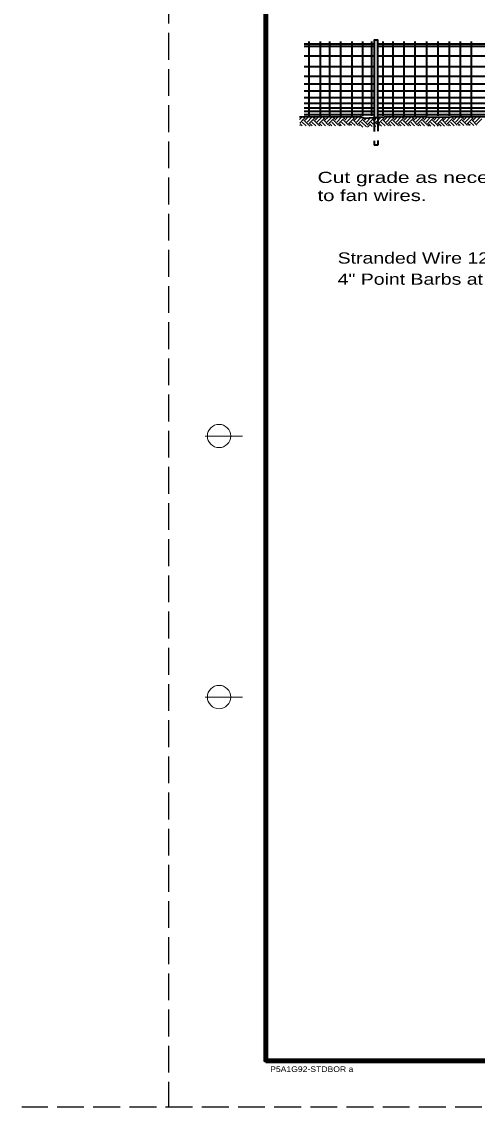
# Model space of a CAD drawing. Extents: x 35.7 to 71, y 36.4 to 58.4.
# Drawn here: x 35.68 to 40.57, y 36.43 to 48.07 of the extents above; entities that cross this region are included whole.
import ezdxf

# ---------------------------------------------------------------- set-up
doc = ezdxf.new("R2010")
doc.units = 0
doc.header["$LTSCALE"] = 0.048
doc.header["$PDMODE"] = 32
doc.header["$PDSIZE"] = 0.024
doc.linetypes.add('LONG_DASHED', pattern=[7.5, 6, -1.5])
doc.linetypes.add('MEDIUM_DASHED', pattern=[4.5, 3, -1.5])
for name, color, linetype, lineweight in [('1', 7, 'Continuous', 35), ('2', 7, 'MEDIUM_DASHED', 35), ('3', 7, 'Continuous', 13), ('4', 7, 'Continuous', 35)]:
    doc.layers.add(name, color=color, linetype=linetype, lineweight=lineweight)

msp = doc.modelspace()

# ---------------------------------------------------------------- linework, layer by layer
at = {"layer": '1', "linetype": 'LONG_DASHED', "lineweight": 25}
for p, q in [((37.25408, 58.42875), (37.25408, 36.42875)), ((70.87908, 36.42875), (35.67908, 36.42875))]:
    msp.add_line(p, q, dxfattribs=at)
at = {"layer": '1', "lineweight": 158}
msp.add_line((38.29575, 57.92875), (38.29575, 36.92875), dxfattribs=at)
at = {"layer": '1'}
for p, q in [((38.76275, 47.06342), (38.76275, 47.86142)), ((38.88233, 47.06342), (38.88233, 47.86142)), ((38.98317, 47.06342), (38.98317, 47.86142)), ((39.10275, 47.06342), (39.10275, 47.86142)), ((39.22467, 47.06342), (39.22467, 47.86142)), ((39.33958, 47.06342), (39.33958, 47.86142)), ((39.43567, 47.06342), (39.43567, 47.86142)), ((39.55758, 47.06342), (39.55758, 47.86142)), ((39.66308, 47.06342), (39.66308, 47.86142)), ((39.78267, 47.06342), (39.78267, 47.86142)), ((39.89808, 47.06342), (39.89808, 47.86142)), ((40.02308, 47.06342), (40.02308, 47.86142)), ((40.14483, 47.06342), (40.14483, 47.86142)), ((40.26658, 47.06342), (40.26658, 47.86142)), ((40.38517, 47.06342), (40.38517, 47.86142)), ((40.50375, 47.06342), (40.50375, 47.86142)), ((38.70908, 47.83575), (39.45958, 47.83575)), ((38.70908, 47.81117), (39.45958, 47.81117)), ((39.112, 47.82717), (39.09225, 47.8455)), ((39.09392, 47.82833), (39.112, 47.84208)), ((39.498, 47.83575), (41.49142, 47.83575)), ((39.498, 47.81117), (41.49142, 47.81117)), ((38.70908, 47.70783), (39.45958, 47.70783)), ((39.498, 47.70783), (41.49142, 47.70783)), ((38.70908, 47.59225), (39.45958, 47.59225)), ((39.498, 47.59225), (41.49142, 47.59225)), ((38.70908, 47.48892), (39.45958, 47.48892)), ((38.70908, 47.40775), (39.45958, 47.40775)), ((39.498, 47.48892), (41.49142, 47.48892)), ((39.498, 47.40775), (41.49142, 47.40775)), ((38.70908, 47.3315), (39.45958, 47.3315)), ((39.498, 47.3315), (41.49142, 47.3315)), ((38.70908, 47.26017), (39.45958, 47.26017)), ((38.70908, 47.19867), (39.45958, 47.19867)), ((39.498, 47.26017), (41.49142, 47.26017)), ((39.498, 47.19867), (41.49142, 47.19867)), ((38.70908, 47.1495), (39.45958, 47.1495)), ((38.70908, 47.11258), (39.45958, 47.11258)), ((38.70908, 47.07817), (39.45958, 47.07817)), ((39.498, 47.1495), (41.49142, 47.1495)), ((39.498, 47.11258), (41.49142, 47.11258)), ((39.498, 47.07817), (41.49142, 47.07817)), ((40.03217, 47.07142), (40.01483, 47.08417))]:
    msp.add_line(p, q, dxfattribs=at)
at = {"layer": '1', "lineweight": 13}
for p, q in [((38.772, 47.82717), (38.75233, 47.8455)), ((38.75392, 47.82833), (38.772, 47.84208)), ((38.89158, 47.82717), (38.87192, 47.8455)), ((38.8735, 47.82833), (38.89158, 47.84208)), ((38.99242, 47.82717), (38.97267, 47.8455)), ((38.97433, 47.82833), (38.99242, 47.84208)), ((39.23392, 47.82717), (39.21425, 47.8455)), ((39.21583, 47.82833), (39.23392, 47.84208)), ((39.34883, 47.82717), (39.32908, 47.8455)), ((39.33075, 47.82833), (39.34883, 47.84208)), ((39.44492, 47.82717), (39.42525, 47.8455)), ((39.42683, 47.82833), (39.44492, 47.84208)), ((39.56683, 47.82717), (39.54717, 47.8455)), ((39.54883, 47.82833), (39.56683, 47.84208)), ((39.67233, 47.82717), (39.65267, 47.8455)), ((39.65433, 47.82833), (39.67233, 47.84208)), ((39.79192, 47.82717), (39.77225, 47.8455)), ((39.77392, 47.82833), (39.79192, 47.84208)), ((39.90733, 47.82717), (39.88758, 47.8455)), ((39.88925, 47.82833), (39.90733, 47.84208)), ((40.03225, 47.82717), (40.01258, 47.8455)), ((40.01425, 47.82833), (40.03225, 47.84208)), ((40.15408, 47.82717), (40.13433, 47.8455)), ((40.136, 47.82833), (40.15408, 47.84208)), ((40.27583, 47.82717), (40.25617, 47.8455)), ((40.25775, 47.82833), (40.27583, 47.84208)), ((40.39442, 47.82717), (40.37467, 47.8455)), ((40.37633, 47.82833), (40.39442, 47.84208)), ((40.513, 47.82717), (40.49325, 47.8455)), ((40.49492, 47.82833), (40.513, 47.84208)), ((38.75392, 47.066), (38.77, 47.08483)), ((38.77125, 47.07142), (38.75392, 47.08417)), ((38.8735, 47.066), (38.88958, 47.08483)), ((38.89083, 47.07142), (38.8735, 47.08417)), ((38.97433, 47.066), (38.99033, 47.08483)), ((38.99167, 47.07142), (38.97433, 47.08417)), ((39.09392, 47.066), (39.10992, 47.08483)), ((39.11125, 47.07142), (39.09392, 47.08417)), ((39.21583, 47.066), (39.23192, 47.08483)), ((39.23317, 47.07142), (39.21583, 47.08417)), ((39.33075, 47.066), (39.34675, 47.08483)), ((39.34808, 47.07142), (39.33075, 47.08417)), ((39.42692, 47.066), (39.44292, 47.08483)), ((39.44417, 47.07142), (39.42692, 47.08417)), ((39.54942, 47.066), (39.56542, 47.08483)), ((39.56675, 47.07142), (39.54942, 47.08417)), ((39.65492, 47.066), (39.67092, 47.08483)), ((39.67225, 47.07142), (39.65492, 47.08417)), ((39.7745, 47.066), (39.7905, 47.08483)), ((39.79183, 47.07142), (39.7745, 47.08417)), ((39.88992, 47.066), (39.90592, 47.08483)), ((39.90717, 47.07142), (39.88992, 47.08417)), ((40.01483, 47.066), (40.03092, 47.08483)), ((40.13667, 47.066), (40.15267, 47.08483)), ((40.15392, 47.07142), (40.13667, 47.08417)), ((40.25842, 47.066), (40.27442, 47.08483)), ((40.27575, 47.07142), (40.25842, 47.08417)), ((40.377, 47.066), (40.393, 47.08483)), ((40.39425, 47.07142), (40.377, 47.08417)), ((40.49558, 47.066), (40.51158, 47.08483)), ((40.51283, 47.07142), (40.49558, 47.08417)), ((38.04575, 43.62875), (37.64575, 43.62875)), ((38.04575, 40.82875), (37.64575, 40.82875))]:
    msp.add_line(p, q, dxfattribs=at)
at = {"layer": '1', "lineweight": 25}
for p, q in [((38.66017, 47.02358), (38.68358, 47.047)), ((38.71925, 47.02958), (38.70167, 47.04717)), ((38.71925, 47.01633), (38.75042, 47.04758)), ((38.73908, 46.9965), (38.7905, 47.04792)), ((38.82533, 47.02958), (38.80692, 47.048)), ((38.82533, 47.01633), (38.85733, 47.04842)), ((38.84517, 46.9965), (38.8975, 47.04875)), ((38.93133, 47.02958), (38.91208, 47.04892)), ((38.93133, 47.01633), (38.96433, 47.04933)), ((38.95125, 46.9965), (39.00425, 47.0495)), ((39.03742, 47.02958), (39.01733, 47.04975)), ((39.03742, 47.01633), (39.07125, 47.05017)), ((39.05733, 47.0495), (39.05675, 47.05008)), ((39.05733, 46.9965), (39.11033, 47.0495)), ((39.1435, 47.02958), (39.1225, 47.05058)), ((39.1435, 47.01633), (39.17817, 47.05108)), ((39.16342, 47.0495), (39.16192, 47.05092)), ((39.16342, 46.9965), (39.21642, 47.0495)), ((39.24958, 47.02958), (39.22767, 47.0515)), ((39.24958, 47.01633), (39.28517, 47.05192)), ((39.26942, 47.0495), (39.26717, 47.05183)), ((39.26942, 46.9965), (39.3205, 47.0475)), ((39.46167, 47.02958), (39.45008, 47.04117)), ((39.46167, 47.01633), (39.4885, 47.04317)), ((39.48158, 46.9965), (39.53025, 47.04517)), ((39.56775, 47.02958), (39.55125, 47.04617)), ((39.56775, 47.01633), (39.59858, 47.04717)), ((39.58767, 46.9965), (39.63875, 47.04758)), ((39.67383, 47.02958), (39.65567, 47.04775)), ((39.67383, 47.01633), (39.70575, 47.04833)), ((39.69367, 46.9965), (39.746, 47.04875)), ((39.77992, 47.02958), (39.76058, 47.04892)), ((39.77992, 47.01633), (39.813, 47.04942)), ((39.79975, 46.9965), (39.85283, 47.0495)), ((39.88592, 47.02958), (39.86558, 47.05)), ((39.88592, 47.01633), (39.91942, 47.04983)), ((39.90583, 47.0495), (39.90517, 47.05017)), ((39.90583, 46.9965), (39.95817, 47.04883)), ((39.992, 47.02958), (39.97317, 47.04842)), ((39.992, 47.01633), (40.02283, 47.04717)), ((40.01192, 46.9965), (40.06158, 47.04617)), ((40.09808, 47.02958), (40.08208, 47.04567)), ((40.09808, 47.01633), (40.12625, 47.0445)), ((40.118, 46.9965), (40.16525, 47.04375)), ((40.20417, 47.02958), (40.189, 47.04475)), ((40.20417, 47.01633), (40.2345, 47.04675)), ((40.224, 46.9965), (40.27608, 47.0485)), ((40.31025, 47.02958), (40.29075, 47.04908)), ((40.31025, 47.01633), (40.34533, 47.05142)), ((40.33008, 47.0495), (40.32883, 47.05075)), ((40.33008, 46.9965), (40.38317, 47.0495)), ((40.41625, 47.02958), (40.39242, 47.05342)), ((40.41625, 47.01633), (40.45242, 47.0525)), ((40.43617, 47.0495), (40.43275, 47.05292)), ((40.43617, 46.9965), (40.48917, 47.0495)), ((40.52233, 47.02958), (40.5005, 47.0515)), ((40.52233, 47.01633), (40.55625, 47.05025)), ((40.54225, 47.0495), (40.54117, 47.05058)), ((40.54225, 47.0495), (40.54117, 47.05058)), ((40.54225, 46.9965), (40.59517, 47.04942)), ((38.6605, 46.98417), (38.706, 47.02958)), ((38.66075, 46.95783), (38.66617, 46.96333)), ((38.68892, 46.95383), (38.66617, 46.97658)), ((38.72842, 46.95417), (38.68608, 46.9965)), ((38.759, 46.96333), (38.706, 47.01633)), ((38.759, 46.97658), (38.812, 47.02958)), ((38.76333, 46.95442), (38.77225, 46.96333)), ((38.79417, 46.95467), (38.77225, 46.97658)), ((38.83358, 46.955), (38.79217, 46.9965)), ((38.86508, 46.96333), (38.812, 47.01633)), ((38.86508, 46.97658), (38.91808, 47.02958)), ((38.87033, 46.95533), (38.87833, 46.96333)), ((38.89933, 46.95558), (38.87833, 46.97658)), ((38.93883, 46.95592), (38.89825, 46.9965)), ((38.97117, 46.96333), (38.91808, 47.01633)), ((38.97117, 46.97658), (39.02417, 47.02958)), ((38.97725, 46.95617), (38.98442, 46.96333)), ((39.00458, 46.95642), (38.98442, 46.97658)), ((39.044, 46.95675), (39.00425, 46.9965)), ((39.07717, 46.96333), (39.02417, 47.01633)), ((39.07717, 46.97658), (39.13025, 47.02958)), ((39.08425, 46.95708), (39.09042, 46.96333)), ((39.10975, 46.95725), (39.09042, 46.97658)), ((39.14917, 46.95758), (39.11033, 46.9965)), ((39.18325, 46.96333), (39.13025, 47.01633)), ((39.18325, 46.97658), (39.23633, 47.02958)), ((39.19117, 46.95792), (39.1965, 46.96333)), ((39.21492, 46.95817), (39.1965, 46.97658)), ((39.25442, 46.9585), (39.21642, 46.9965)), ((39.28933, 46.96333), (39.23633, 47.01633)), ((39.28933, 46.97658), (39.34233, 47.02958)), ((39.29617, 46.95692), (39.30258, 46.96333)), ((39.33867, 46.9405), (39.30258, 46.97658)), ((39.3755, 46.94342), (39.3225, 46.9965)), ((39.39542, 46.96333), (39.34233, 47.01633)), ((39.35558, 47.02958), (39.34867, 47.03658)), ((39.35558, 47.01633), (39.37417, 47.03492)), ((39.3755, 46.9965), (39.4175, 47.0385)), ((39.38783, 46.9425), (39.40867, 46.96333)), ((39.39542, 46.97658), (39.44842, 47.02958)), ((39.4385, 46.94667), (39.40867, 46.97658)), ((39.47583, 46.94925), (39.42858, 46.9965)), ((39.5015, 46.96333), (39.44842, 47.01633)), ((39.5015, 46.97658), (39.5545, 47.02958)), ((39.50183, 46.95042), (39.51475, 46.96333)), ((39.53908, 46.95225), (39.51475, 46.97658)), ((39.57733, 46.95375), (39.53458, 46.9965)), ((39.6075, 46.96333), (39.5545, 47.01633)), ((39.6075, 46.97658), (39.66058, 47.02958)), ((39.6115, 46.95408), (39.62075, 46.96333)), ((39.643, 46.95442), (39.62075, 46.97658)), ((39.68233, 46.95483), (39.64067, 46.9965)), ((39.71358, 46.96333), (39.66058, 47.01633)), ((39.71358, 46.97658), (39.76667, 47.02958)), ((39.71875, 46.95525), (39.72683, 46.96333)), ((39.74792, 46.9555), (39.72683, 46.97658)), ((39.78725, 46.95592), (39.74675, 46.9965)), ((39.81967, 46.96333), (39.76667, 47.01633)), ((39.81967, 46.97658), (39.87267, 47.02958)), ((39.826, 46.95633), (39.83292, 46.96333)), ((39.85283, 46.95667), (39.83292, 46.97658)), ((39.89217, 46.95708), (39.85283, 46.9965)), ((39.92575, 46.96333), (39.87267, 47.01633)), ((39.92575, 46.97658), (39.97875, 47.02958)), ((39.93192, 46.95625), (39.939, 46.96333)), ((39.96, 46.9555), (39.939, 46.97658)), ((40.00083, 46.9545), (39.95883, 46.9965)), ((40.03183, 46.96333), (39.97875, 47.01633)), ((40.03183, 46.97658), (40.08483, 47.02958)), ((40.03533, 46.95358), (40.04508, 46.96333)), ((40.06892, 46.95275), (40.04508, 46.97658)), ((40.10975, 46.95167), (40.06492, 46.9965)), ((40.13783, 46.96333), (40.08483, 47.01633)), ((40.13783, 46.97658), (40.19092, 47.02958)), ((40.13875, 46.95092), (40.15108, 46.96333)), ((40.17675, 46.951), (40.15108, 46.97658)), ((40.21492, 46.95258), (40.171, 46.9965)), ((40.24392, 46.96333), (40.19092, 47.01633)), ((40.24392, 46.97658), (40.297, 47.02958)), ((40.24783, 46.954), (40.25717, 46.96333)), ((40.2785, 46.95533), (40.25717, 46.97658)), ((40.31658, 46.95692), (40.27708, 46.9965)), ((40.35, 46.96333), (40.297, 47.01633)), ((40.35, 46.97658), (40.403, 47.02958)), ((40.35867, 46.95867), (40.36325, 46.96333)), ((40.38017, 46.95958), (40.36325, 46.97658)), ((40.41958, 46.96), (40.38317, 46.9965)), ((40.45608, 46.96333), (40.403, 47.01633)), ((40.45608, 46.97658), (40.50908, 47.02958)), ((40.465, 46.959), (40.46933, 46.96333)), ((40.48733, 46.9585), (40.46933, 46.97658)), ((40.528, 46.95767), (40.48917, 46.9965)), ((40.56208, 46.96333), (40.50908, 47.01633)), ((40.56208, 46.97658), (40.61517, 47.02958))]:
    msp.add_line(p, q, dxfattribs=at)
at = {"layer": '1', "lineweight": 158}
msp.add_lwpolyline([(70.79575, 57.92875), (70.79575, 36.92875), (38.29575, 36.92875)], dxfattribs=at)
at = {"layer": '1'}
msp.add_lwpolyline([(39.498, 47.04108), (39.498, 47.87425), (39.45958, 47.87425), (39.45958, 47.0385)], dxfattribs=at)
at = {"layer": '1', "lineweight": 13}
for centre in [(37.79575, 43.62875), (37.79575, 40.82875)]:
    msp.add_circle(centre, 0.125, dxfattribs=at)
at = {"layer": '1'}
msp.add_point((38.29575, 36.92875), dxfattribs=at)
at = {"layer": '2'}
msp.add_line((39.45958, 47.0385), (39.45958, 46.74775), dxfattribs=at)
msp.add_lwpolyline([(39.498, 47.04108), (39.498, 46.74775), (39.45958, 46.74775)], dxfattribs=at)
at = {"layer": '4'}
for points in [[(39.89842, 47.05033), (39.56533, 47.04683), (39.45342, 47.0415), (39.35675, 47.03342), (39.30842, 47.05217), (38.66, 47.04683)], [(42.8915, 46.86225), (42.73783, 46.89575), (42.62892, 46.89908), (42.49433, 46.90583), (42.395, 46.93275), (42.24117, 46.95967), (42.04567, 46.97642), (41.89183, 46.9865), (41.78292, 47.00333), (41.59675, 47.04025), (41.55192, 47.05367), (41.30833, 47.047), (41.036, 47.04358), (40.70908, 47.047), (40.39825, 47.05367), (40.16108, 47.04358), (39.89842, 47.05033)]]:
    msp.add_lwpolyline(points, dxfattribs=at)

# ---------------------------------------------------------------- texts
at = {"layer": '1', "width": 1.15}
msp.add_text('P5A1G92-STDBOR a', height=0.06, dxfattribs=at).set_placement((38.34375, 36.80775))
at = {"layer": '3'}
for s, width, p in [('Cut grade as necessary', 1.4, (38.8525, 46.34267)), ('to fan wires.', 1.35, (38.8525, 46.14842)), ('Stranded Wire 12 1/2 gage', 1.3, (39.06792, 45.47775)), ('4" Point Barbs at 5" Centers', 1.3, (39.06792, 45.25108))]:
    msp.add_text(s, height=0.12, dxfattribs=dict(at, width=width)).set_placement(p)

doc.saveas('drawing.dxf')
